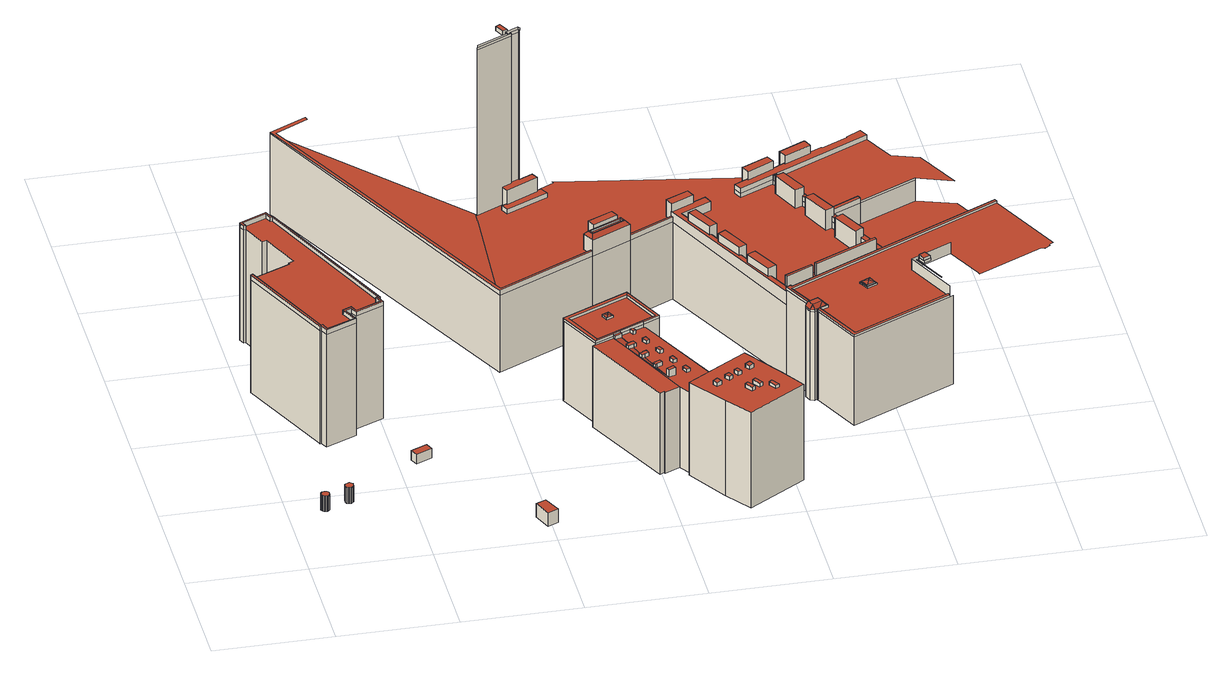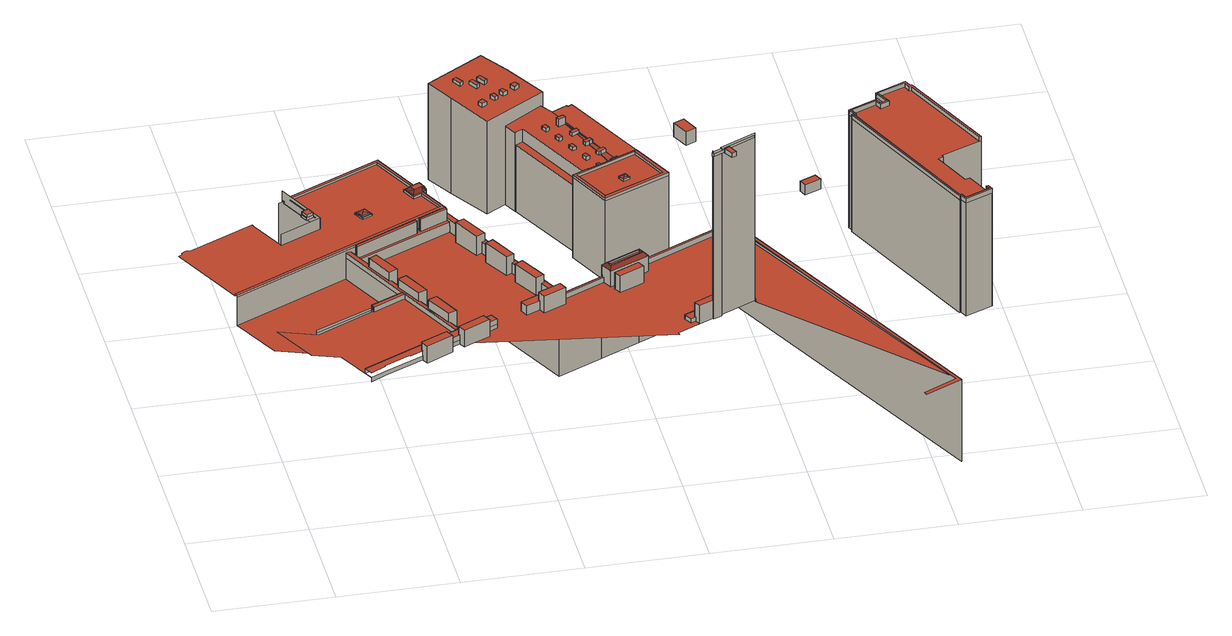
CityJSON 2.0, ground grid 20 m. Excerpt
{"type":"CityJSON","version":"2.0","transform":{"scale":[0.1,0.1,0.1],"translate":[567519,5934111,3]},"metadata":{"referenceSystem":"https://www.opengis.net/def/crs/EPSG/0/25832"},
"CityObjects":{
"building1":{"type":"Building","attributes":{"Grundfläche 2D":"1.516458","Grundhöhe NN":"5.605"},"geometry":[{"type":"Solid","lod":"3","boundaries":[[[[0,1,2,3,4,5,6,7,8,9,10,11,12,13,14,15,16,17,18,19]],[[20,21,5,4]],[[21,22,6,5]],[[22,23,7,6]],[[23,24,8,7]],[[24,25,9,8]],[[25,26,10,9]],[[26,27,11,10]],[[27,28,12,11]],[[28,29,13,12]],[[29,30,14,13]],[[30,31,15,14]],[[31,32,16,15]],[[32,33,17,16]],[[33,34,18,17]],[[34,35,19,18]],[[35,36,0,19]],[[36,37,1,0]],[[38,20,4,3]],[[37,39,2,1]],[[39,38,3,2]],[[33,32,31,30,29,28,27,26,25,24,23,22,21,20,38,39,37,36,35,34]]]],"semantics":{"surfaces":[{"type":"RoofSurface"},{"type":"WallSurface"},{"type":"GroundSurface"}],"values":[[0,1,1,1,1,1,1,1,1,1,1,1,1,1,1,1,1,1,1,1,1,2]]}}]},
"building2":{"type":"Building","attributes":{"Grundfläche 2D":"1.516472","Grundhöhe NN":"5.510"},"geometry":[{"type":"Solid","lod":"3","boundaries":[[[[40,41,42,43,44,45,46,47,48,49,50,51,52,53,54,55,56,57,58,59]],[[60,61,51,50]],[[61,62,52,51]],[[62,63,53,52]],[[63,64,54,53]],[[64,65,55,54]],[[65,66,56,55]],[[66,67,57,56]],[[67,68,58,57]],[[68,69,59,58]],[[69,70,40,59]],[[70,71,41,40]],[[71,72,42,41]],[[72,73,43,42]],[[73,74,44,43]],[[74,75,45,44]],[[75,76,46,45]],[[76,77,47,46]],[[78,60,50,49]],[[77,79,48,47]],[[79,78,49,48]],[[67,66,65,64,63,62,61,60,78,79,77,76,75,74,73,72,71,70,69,68]]]],"semantics":{"surfaces":[{"type":"RoofSurface"},{"type":"WallSurface"},{"type":"GroundSurface"}],"values":[[0,1,1,1,1,1,1,1,1,1,1,1,1,1,1,1,1,1,1,1,1,2]]}}]},
"building3":{"type":"Building","attributes":{"Grundfläche 2D":"299.875300","Grundhöhe NN":"6.596"},"geometry":[{"type":"Solid","lod":"3","boundaries":[[[[80,81,82,83,84,85,86,87,88,89,90,91,92,93,94,95,96,97,98,99,100,101,102,103,104,105,106,107,108,109,110,111,112,113,114,115]],[[116,117,118,119,120,121,122,123,124,125,126,127,128,129,130,131,132,133,134,135,136]],[[126,137,95,94]],[[137,138,139,140,141,99,98,97,96,95]],[[100,99,141,142]],[[142,143,101,100]],[[143,144,102,101]],[[144,145,103,102]],[[145,146,104,103]],[[146,147,105,104]],[[147,148,106,105]],[[148,149,107,106]],[[108,107,149,150]],[[150,151,152,110,109,108]],[[152,153,111,110]],[[154,112,111,153]],[[155,113,112,154]],[[155,156,114,113]],[[156,120,115,114]],[[120,119,80,115]],[[119,118,81,80]],[[117,82,81,118]],[[83,82,117,116]],[[84,83,116,136]],[[136,135,85,84]],[[86,85,135,134]],[[87,86,134,133]],[[133,132,88,87]],[[132,131,89,88]],[[90,89,131,130]],[[91,90,130,129]],[[129,128,92,91]],[[128,127,93,92]],[[127,126,94,93]],[[120,156,157,158]],[[122,121,159,160]],[[121,120,158,159]],[[156,155,161,157]],[[123,122,160,162]],[[125,124,163,164]],[[165,166,167,141,140,139,138,137,168,169]],[[124,123,162,163]],[[137,126,125,164,168]],[[142,141,167,170]],[[143,142,170,171]],[[144,143,171,172]],[[146,145,173,174]],[[148,147,175,176]],[[145,144,172,173]],[[147,146,174,175]],[[149,148,176,177]],[[150,149,177,178]],[[179,152,151,150,178,180]],[[153,152,179,181]],[[154,153,181,182]],[[155,154,182,161]],[[171,170,167,166,165,169,168,164,163,162,160,159,158,157,161,182,181,179,180,178,177,176,175,174,173,172]]]],"semantics":{"surfaces":[{"type":"RoofSurface"},{"type":"WallSurface"},{"type":"GroundSurface"}],"values":[[0,0,1,1,1,1,1,1,1,1,1,1,1,1,1,1,1,1,1,1,1,1,1,1,1,1,1,1,1,1,1,1,1,1,1,1,1,1,1,1,1,1,1,1,1,1,1,1,1,1,1,1,1,1,1,1,2]]}}]},
"building4":{"type":"Building","attributes":{"Grundfläche 2D":"4.047974","Grundhöhe NN":"6.274"},"geometry":[{"type":"Solid","lod":"3","boundaries":[[[[183,184,185,186]],[[187,188,186,185]],[[188,189,183,186]],[[189,190,184,183]],[[190,187,185,184]],[[190,189,188,187]]]],"semantics":{"surfaces":[{"type":"RoofSurface"},{"type":"WallSurface"},{"type":"GroundSurface"}],"values":[[0,1,1,1,1,2]]}}]},
"building5":{"type":"Building","attributes":{"Grundfläche 2D":"6.485072","Grundhöhe NN":"5.438"},"geometry":[{"type":"Solid","lod":"3","boundaries":[[[[191,192,193,194]],[[195,196,194,193]],[[196,197,191,194]],[[197,198,192,191]],[[198,195,193,192]],[[198,197,196,195]]]],"semantics":{"surfaces":[{"type":"RoofSurface"},{"type":"WallSurface"},{"type":"GroundSurface"}],"values":[[0,1,1,1,1,2]]}}]},
"building6":{"type":"Building","attributes":{"Grundfläche 2D":"11841.730945","Grundhöhe NN":"3.777"},"children":["building6-1","building6-2","building6-3","building6-4","building6-5","building6-6","building6-7","building6-8","building6-9","building6-10","building6-11","building6-12","building6-13","building6-14","building6-15","building6-16","building6-17","building6-18","building6-19","building6-20","building6-21","building6-22","building6-23"],"geometry":[{"type":"MultiSurface","lod":"3","boundaries":[[[199,200,201,202,203,204,205]],[[206,207,208,203,202,201,200]],[[209,210,211]],[[206,212,213,214,215,216,217,218,219,220,208,207]],[[221,212,206,200]],[[222,223,215,214,213,224]],[[225,226,227,228]],[[221,200,199,229]],[[230,231,232,233]],[[234,235,236,237]],[[238,239,226,225,240,241]],[[242,234,237,243]],[[244,230,233,245]],[[246,247,248,226,239,238]],[[226,248,249,227]],[[244,245,250,251,252]],[[253,254,255,256,257,248,247,246]],[[235,258,259,236]],[[249,248,257,256,260]],[[261,262,263,256,255,254]],[[264,260,256,263]],[[265,266,243,237,236,259,267,268]],[[269,251,250,270]],[[221,229,271,272]],[[268,267,273,274]],[[258,273,267,259]],[[272,271,275,276]],[[277,276,275,278]],[[279,280,281,282,283,284,285,286,287,288,289,290,291,292,293,294,295,261,254,253,246,238,241,240,209,211,223,222,224,296,297,298,299,300,276,277,301,302,303,304,305,306,307,308,309,310,311,312,313,314,315],[235,234,242,316,317,274,273,258]],[[301,318,319,302]],[[320,321,277,322,323,318,301]],[[307,306,324,325]],[[326,327,309,308]],[[322,277,278,328]],[[327,326,329,330,325,324,331,332,333,334,335,319,318,323,336,337,338,339,340,341,342,343,344,345]],[[306,305,331,324]],[[343,342,311,310]],[[346,347,348,349]],[[347,350,351,348]],[[352,353,354,355]],[[352,356,336,323]],[[357,353,352,323,322,328,358,359]],[[332,304,303,333]],[[356,352,355,360]],[[361,346,349,362]],[[350,357,359,351]],[[363,364,365,366,313,312,339,338,337,336,367]],[[356,368,369,367,336]],[[368,356,360,370]],[[371,361,362,372]],[[373,374,375,376]],[[377,371,372,378]],[[379,377,378,380]],[[379,381,382,383]],[[381,379,380,384]],[[381,385,386,382]],[[332,331,305,304]],[[385,381,384,387]],[[363,388,389,390,391,364]],[[392,393,394,395]],[[389,396,397,390]],[[398,399,400,401]],[[398,289,288,399]],[[402,403,404,405,366,365,364,391,390,397,406,407],[408,409,410,411],[412,413,414,415]],[[416,417,393,392,383,382,386]],[[418,419,420,396,389,388,363,367,369,421,422]],[[423,424,370,360,355,354,376,375]],[[398,401,425,426]],[[406,397,396,420]],[[393,417,427,394]],[[315,314,313,366,405,404,403,428,279]],[[399,288,287,429]],[[420,419,407,406]],[[385,430,416,386]],[[429,287,286,431]],[[432,433,431,434]],[[435,431,433,436]],[[437,438,439,436,433,432]],[[440,441,442,443]],[[418,444,402,407,419]],[[445,446,447,448,439,438,449,443,442,450]],[[448,447,451,435,436,439]],[[283,282,281,280,279,428,452,453,454,441,440,434,431,286,285,284]],[[455,456,457,458]],[[374,459,423,375]],[[454,453,460,461]],[[447,446,462,463]],[[399,429,464,465,400]],[[466,463,462,467,461,460,468,469,470,471,472,473]],[[474,475,476,477]],[[478,479,480,481,430,385,387,482]],[[428,403,402,444,483,473,472,471,470,452]],[[444,418,422,483]],[[474,477,463,466]],[[474,466,473,483,422,421,369,368,484,485,475]],[[451,447,486,487,488,489]],[[353,357,350,347,346,361,371,377,379,395,394,427,490,491,492,493,494,495,496,497,498,499,500,501,502,459,374,373]],[[477,503,504,463]],[[456,505,506,425,401,400,465,507,508,509,510,511,512,513,514,457]],[[515,516,291,290,289,398,426,455,458,517,518,519,520,521,522,523]],[[477,476,524,503]],[[486,447,463,504,525,487]],[[526,527,528,529]],[[416,530,531,490,427,417]],[[532,491,490,531]],[[488,487,525,533,534]],[[535,533,525,504]],[[535,504,503]],[[484,368,370,424]],[[534,536,537,538,539,540,541,520,464,429,431,435,451,489,488]],[[476,475,485,542,543,524]],[[503,544,545,535]],[[503,524,543,544]]],"semantics":{"surfaces":[{"type":"WallSurface"},{"type":"RoofSurface"}],"values":[0,0,1,1,0,0,0,0,0,0,0,0,0,0,0,0,0,0,0,0,0,1,0,0,0,0,0,0,1,0,0,0,0,0,1,0,0,0,0,0,0,0,0,0,0,0,0,0,0,0,0,0,0,0,0,0,0,0,0,0,0,0,0,1,1,1,1,0,0,0,0,0,0,0,0,0,0,1,0,0,1,0,0,0,0,0,1,0,1,0,0,0,0,0,0,0,1,0,1,0,0,1,0,0,0,0,0,0,0,1,1,0,0]}}]},
"building6-1":{"type":"BuildingInstallation","parents":["building6"],"geometry":[{"type":"MultiSurface","lod":"3","boundaries":[[[546,547,548,549]],[[547,546,550,551]],[[551,552,548,547]],[[549,548,552,553]],[[553,550,546,549]]],"semantics":{"surfaces":[{"type":"RoofSurface"},{"type":"WallSurface"}],"values":[0,1,1,1,1]}}]},
"building6-2":{"type":"BuildingInstallation","parents":["building6"],"geometry":[{"type":"MultiSurface","lod":"3","boundaries":[[[262,255,247,239,554,555,556,557,558]],[[558,295,261,262]],[[262,261,254,255]],[[247,255,254,253,246]],[[247,246,238,239]],[[239,238,241,554]],[[242,243,266,556,555,554,241]],[[266,265,557,556]],[[558,557,265,268,274,295]]],"semantics":{"surfaces":[{"type":"RoofSurface"},{"type":"WallSurface"}],"values":[0,1,1,1,1,1,1,1,1]}}]},
"building6-3":{"type":"BuildingInstallation","parents":["building6"],"geometry":[{"type":"MultiSurface","lod":"3","boundaries":[[[559,560,561,562,563,564]]],"semantics":{"surfaces":[{"type":"RoofSurface"}],"values":[0]}}]},
"building6-4":{"type":"BuildingInstallation","parents":["building6"],"geometry":[{"type":"MultiSurface","lod":"3","boundaries":[[[565,566,563,562,567]],[[566,568,569,570,571,564,563]],[[572,573,574,564,571]],[[575,576,577,578]],[[579,567,562,574,573]],[[580,561,577,576]],[[560,578,577,561]],[[575,559,580,576]],[[578,560,559,575]],[[299,298,297,566,565,567]],[[297,296,224,221,272,571,570,569,568,566]],[[573,572,571,272,276]],[[300,299,567,579,573,276]]],"semantics":{"surfaces":[{"type":"RoofSurface"},{"type":"WallSurface"}],"values":[0,0,0,0,0,1,1,1,1,1,1,1,1]}}]},
"building6-5":{"type":"BuildingInstallation","parents":["building6"],"geometry":[{"type":"MultiSurface","lod":"3","boundaries":[[[564,574,562,561,580,559]]],"semantics":{"surfaces":[{"type":"RoofSurface"}],"values":[0]}}]},
"building6-6":{"type":"BuildingInstallation","parents":["building6"],"geometry":[{"type":"MultiSurface","lod":"3","boundaries":[[[581,582,583,584]],[[584,583,585,586]],[[586,587,581,584]],[[582,581,587,588]],[[588,585,583,582]]],"semantics":{"surfaces":[{"type":"RoofSurface"},{"type":"WallSurface"}],"values":[0,1,1,1,1]}}]},
"building6-7":{"type":"BuildingInstallation","parents":["building6"],"geometry":[{"type":"MultiSurface","lod":"3","boundaries":[[[320,589,590,591,321]],[[301,592,300,590,589,320]],[[276,277,321,591]]],"semantics":{"surfaces":[{"type":"RoofSurface"},{"type":"WallSurface"}],"values":[0,1,1]}}]},
"building6-8":{"type":"BuildingInstallation","parents":["building6"],"geometry":[{"type":"MultiSurface","lod":"3","boundaries":[[[593,594,595,596]],[[319,335,596,595,597,302]],[[593,596,335,334]],[[334,333,303,598,594,593]],[[598,597,595,594]]],"semantics":{"surfaces":[{"type":"RoofSurface"},{"type":"WallSurface"}],"values":[0,1,1,1,1]}}]},
"building6-9":{"type":"BuildingInstallation","parents":["building6"],"geometry":[{"type":"MultiSurface","lod":"3","boundaries":[[[599,600,601,602]],[[325,330,602,601,603,307]],[[599,602,330,329]],[[329,326,308,604,600,599]],[[601,600,604,603]]],"semantics":{"surfaces":[{"type":"RoofSurface"},{"type":"WallSurface"}],"values":[0,1,1,1,1]}}]},
"building6-10":{"type":"BuildingInstallation","parents":["building6"],"geometry":[{"type":"MultiSurface","lod":"3","boundaries":[[[605,606,607,608]],[[605,608,345,344]],[[327,345,608,607,609,309]],[[344,343,310,610,606,605]],[[607,606,610,609]]],"semantics":{"surfaces":[{"type":"RoofSurface"},{"type":"WallSurface"}],"values":[0,1,1,1,1]}}]},
"building6-11":{"type":"BuildingInstallation","parents":["building6"],"geometry":[{"type":"MultiSurface","lod":"3","boundaries":[[[611,612,613,614]],[[342,341,614,613,615,311]],[[614,341,340,611]],[[340,339,312,616,612,611]],[[613,612,616,615]]],"semantics":{"surfaces":[{"type":"RoofSurface"},{"type":"WallSurface"}],"values":[0,1,1,1,1]}}]},
"building6-12":{"type":"BuildingInstallation","parents":["building6"],"geometry":[{"type":"MultiSurface","lod":"3","boundaries":[[[617,618,619,620,621,622,623,383,392,624,625,376,354,626]],[[627,628,629,630,631]],[[626,632,633,629]],[[629,628,618,617,626]],[[629,633,630]],[[634,630,633,632]],[[630,634,635,636,631]],[[637,631,636,635]],[[637,622,621,627,631]],[[627,621,620]],[[628,619,618]],[[627,620,619,628]],[[357,350,632,626]],[[373,376,625,638]],[[353,357,626,354]],[[350,347,634,632]],[[347,346,635,634]],[[346,361,637,635]],[[361,371,622,637]],[[377,379,383,623]],[[371,377,623,622]],[[392,395,639,624]],[[639,638,625,624]]],"semantics":{"surfaces":[{"type":"RoofSurface"},{"type":"WallSurface"}],"values":[0,0,0,0,0,0,0,0,0,0,0,0,1,1,1,1,1,1,1,1,1,1,1]}}]},
"building6-13":{"type":"BuildingInstallation","parents":["building6"],"geometry":[{"type":"MultiSurface","lod":"3","boundaries":[[[640,641,642,643]],[[641,640,415,414]],[[642,641,414,413]],[[643,642,413,412]],[[640,643,412,415]]],"semantics":{"surfaces":[{"type":"RoofSurface"},{"type":"WallSurface"}],"values":[0,1,1,1,1]}}]},
"building6-14":{"type":"BuildingInstallation","parents":["building6"],"geometry":[{"type":"MultiSurface","lod":"3","boundaries":[[[644,645,646,647],[648,649,650,651]],[[644,647,652,653]],[[645,644,653,654]],[[646,645,654,655]],[[647,646,655,652]]],"semantics":{"surfaces":[{"type":"RoofSurface"},{"type":"WallSurface"}],"values":[0,1,1,1,1]}}]},
"building6-15":{"type":"BuildingInstallation","parents":["building6"],"geometry":[{"type":"MultiSurface","lod":"3","boundaries":[[[656,657,658]],[[658,657,659]],[[660,657,656]],[[659,657,660]],[[656,658,650,649]],[[660,656,649,648]],[[659,660,648,651]],[[659,651,650,658]]],"semantics":{"surfaces":[{"type":"RoofSurface"},{"type":"WallSurface"}],"values":[0,0,0,0,1,1,1,1]}}]},
"building6-16":{"type":"BuildingInstallation","parents":["building6"],"geometry":[{"type":"MultiSurface","lod":"3","boundaries":[[[661,662,663,664]],[[662,661,408,411]],[[663,662,411,410]],[[664,663,410,409]],[[661,664,409,408]]],"semantics":{"surfaces":[{"type":"RoofSurface"},{"type":"WallSurface"}],"values":[0,1,1,1,1]}}]},
"building6-17":{"type":"BuildingInstallation","parents":["building6"],"geometry":[{"type":"MultiSurface","lod":"3","boundaries":[[[665,666,667,668,669,670]],[[671,292,672,668,667]],[[290,426,425,506,670,669,668,672]],[[291,671,667,666,665,505,456,455]],[[665,670,506,505]]],"semantics":{"surfaces":[{"type":"RoofSurface"},{"type":"WallSurface"}],"values":[0,1,1,1,1]}}]},
"building6-18":{"type":"BuildingInstallation","parents":["building6"],"geometry":[{"type":"MultiSurface","lod":"3","boundaries":[[[673,674,675,676,677,678]],[[285,679,676,675,674,437,432,434]],[[677,676,679,680]],[[449,673,678,677,680,284,440,443]],[[437,674,673,449,438]]],"semantics":{"surfaces":[{"type":"RoofSurface"},{"type":"WallSurface"}],"values":[0,1,1,1,1]}}]},
"building6-19":{"type":"BuildingInstallation","parents":["building6"],"geometry":[{"type":"MultiSurface","lod":"3","boundaries":[[[681,682,683,684,685,686]],[[686,685,450,442,441,283,687,681]],[[682,681,687,688]],[[467,684,683,682,688,282,454,461]],[[446,445,450,685,684,467,462]]],"semantics":{"surfaces":[{"type":"RoofSurface"},{"type":"WallSurface"}],"values":[0,1,1,1,1]}}]},
"building6-20":{"type":"BuildingInstallation","parents":["building6"],"geometry":[{"type":"MultiSurface","lod":"3","boundaries":[[[689,690,691,692,693,694]],[[281,695,692,691,690,468,460,453]],[[693,692,695,696]],[[470,469,689,694,693,696,280,452]],[[689,469,468,690]]],"semantics":{"surfaces":[{"type":"RoofSurface"},{"type":"WallSurface"}],"values":[0,1,1,1,1]}}]},
"building6-21":{"type":"BuildingInstallation","parents":["building6"],"geometry":[{"type":"MultiSurface","lod":"3","boundaries":[[[697,698,699,700,701,702,703]],[[699,698,697,704,705,706]],[[516,458,457,514,701,700,699,706]],[[515,704,697,703,702,513,512,517]],[[702,701,514,513]]],"semantics":{"surfaces":[{"type":"RoofSurface"},{"type":"WallSurface"}],"values":[0,1,1,1,1]}}]},
"building6-22":{"type":"BuildingInstallation","parents":["building6"],"geometry":[{"type":"MultiSurface","lod":"3","boundaries":[[[707,708,709,710],[711,712,713,714]],[[710,709,715,716]],[[707,710,716,717]],[[708,707,717,718]],[[709,708,718,715]]],"semantics":{"surfaces":[{"type":"RoofSurface"},{"type":"WallSurface"}],"values":[0,1,1,1,1]}}]},
"building6-23":{"type":"BuildingInstallation","parents":["building6"],"geometry":[{"type":"MultiSurface","lod":"3","boundaries":[[[719,720,721,722]],[[722,721,714,713]],[[719,722,713,712]],[[720,719,712,711]],[[721,720,711,714]]],"semantics":{"surfaces":[{"type":"RoofSurface"},{"type":"WallSurface"}],"values":[0,1,1,1,1]}}]},
"building7":{"type":"Building","attributes":{"Grundfläche 2D":"104.600592","Grundhöhe NN":"5.716"},"children":["building7-1","building7-2"],"geometry":[{"type":"MultiSurface","lod":"3","boundaries":[[[723,724,725,726,727,728]],[[729,730,731,732,733,734,735,736,737,738,739,740]],[[736,726,725,738,737]],[[735,741,728,727]],[[741,729,723,728]],[[738,725,724,740,739]],[[741,735,742,743]],[[729,741,743,744]],[[730,729,744,745]],[[731,730,745,746]],[[732,731,746,747]],[[733,732,747,748]],[[734,733,748,749]],[[735,734,749,742]],[[745,744,743,742,749,748,747,746]]],"semantics":{"surfaces":[{"type":"RoofSurface"},{"type":"WallSurface"},{"type":"GroundSurface"}],"values":[0,0,1,1,1,1,1,1,1,1,1,1,1,1,2]}}]},
"building7-1":{"type":"BuildingInstallation","parents":["building7"],"geometry":[{"type":"MultiSurface","lod":"3","boundaries":[[[724,723,750,751,752,753,754,727,726,755]],[[729,730,750,723]],[[730,731,751,750]],[[731,732,752,751]],[[753,752,732,733]],[[733,734,754,753]],[[734,735,727,754]],[[755,726,736,756]],[[756,740,724,755]]],"semantics":{"surfaces":[{"type":"RoofSurface"},{"type":"WallSurface"}],"values":[0,1,1,1,1,1,1,1,1]}}]},
"building7-2":{"type":"BuildingInstallation","parents":["building7"],"geometry":[{"type":"MultiSurface","lod":"3","boundaries":[[[757,758,759]],[[759,758,760]],[[761,758,757]],[[760,758,761]],[[762,763,757,759]],[[763,764,761,757]],[[764,765,760,761]],[[765,762,759,760]]],"semantics":{"surfaces":[{"type":"RoofSurface"},{"type":"WallSurface"}],"values":[0,0,0,0,1,1,1,1]}}]},
"building8":{"type":"Building","attributes":{"Grundfläche 2D":"384.480767","Grundhöhe NN":"5.324"},"children":["building8-1","building8-2","building8-3","building8-4","building8-5","building8-6","building8-7","building8-8","building8-9","building8-10","building8-11","building8-12","building8-13","building8-14","building8-15","building8-16","building8-17"],"geometry":[{"type":"MultiSurface","lod":"3","boundaries":[[[766,767,766,768]],[[769,770,771,772,771,770,769,773,774,768,774,775]],[[767,766,774,773,769,770,771,772,776]],[[777,778,779,780,781,782,783,784,785,772,771,770,769,775,774,768,766,767,786,776,787,788]],[[776,786,767]],[[789,787,776,790,791,792,793]],[[794,795,796,797,798,799]],[[800,801,802,803]],[[801,800,804,805]],[[802,801,805,806]],[[781,802,806,807,782]],[[783,782,807,808]],[[772,785,784,783,808,809]],[[776,772,809,810]],[[811,791,790,776,810,812]],[[792,791,811,813]],[[793,792,813,814]],[[789,793,814,815]],[[787,789,815,816]],[[788,787,816,817]],[[778,777,818,819]],[[780,779,778,819,804,800,803]],[[780,803,802,781]],[[788,817,820,797,796,821,818,777]],[[798,797,820,822]],[[799,798,822,823]],[[794,799,823,824]],[[796,795,825,821]],[[795,794,824,825]],[[805,804,819,818,821,825,824,823,822,820,817,816,815,814,813,811,812,810,809,808,807,806]]],"semantics":{"surfaces":[{"type":"RoofSurface"},{"type":"WallSurface"},{"type":"GroundSurface"}],"values":[0,0,0,0,0,0,0,0,1,1,1,1,1,1,1,1,1,1,1,1,1,1,1,1,1,1,1,1,1,2]}}]},
"building8-1":{"type":"BuildingInstallation","parents":["building8"],"geometry":[{"type":"MultiSurface","lod":"3","boundaries":[[[826,827,828,829,830]],[[767,786,827,826]],[[786,831,828,827]],[[831,832,829,828]],[[832,833,830,829]],[[830,833,767,826]]],"semantics":{"surfaces":[{"type":"RoofSurface"},{"type":"WallSurface"}],"values":[0,1,1,1,1,1]}}]},
"building8-2":{"type":"BuildingInstallation","parents":["building8"],"geometry":[{"type":"MultiSurface","lod":"3","boundaries":[[[834,835,836,837,838,839]],[[840,841,835,834]],[[835,841,769,836]],[[769,842,837,836]],[[842,843,838,837]],[[838,843,770,839]],[[834,839,770,840]]],"semantics":{"surfaces":[{"type":"RoofSurface"},{"type":"WallSurface"}],"values":[0,1,1,1,1,1,1]}}]},
"building8-3":{"type":"BuildingInstallation","parents":["building8"],"geometry":[{"type":"MultiSurface","lod":"3","boundaries":[[[844,845,846,847]],[[848,846,845,776]],[[848,771,847,846]],[[771,772,844,847]],[[772,776,845,844]]],"semantics":{"surfaces":[{"type":"RoofSurface"},{"type":"WallSurface"}],"values":[0,1,1,1,1]}}]},
"building8-4":{"type":"BuildingInstallation","parents":["building8"],"geometry":[{"type":"MultiSurface","lod":"3","boundaries":[[[849,850,851,852]],[[852,851,853,854]],[[849,852,854,855]],[[850,849,855,856]],[[851,850,856,853]]],"semantics":{"surfaces":[{"type":"RoofSurface"},{"type":"WallSurface"}],"values":[0,1,1,1,1]}}]},
"building8-5":{"type":"BuildingInstallation","parents":["building8"],"geometry":[{"type":"MultiSurface","lod":"3","boundaries":[[[857,858,859,860]],[[860,859,861,862]],[[857,860,862,863]],[[858,857,863,864]],[[859,858,864,861]]],"semantics":{"surfaces":[{"type":"RoofSurface"},{"type":"WallSurface"}],"values":[0,1,1,1,1]}}]},
"building8-6":{"type":"BuildingInstallation","parents":["building8"],"geometry":[{"type":"MultiSurface","lod":"3","boundaries":[[[865,866,867,868]],[[867,866,784,785]],[[785,869,868,867]],[[865,868,869,870]],[[870,784,866,865]]],"semantics":{"surfaces":[{"type":"RoofSurface"},{"type":"WallSurface"}],"values":[0,1,1,1,1]}}]},
"building8-7":{"type":"BuildingInstallation","parents":["building8"],"geometry":[{"type":"MultiSurface","lod":"3","boundaries":[[[871,872,873,874,875]],[[876,877,878,873,872,871]],[[878,879,874,873]],[[875,874,879,880]],[[880,876,871,875]]],"semantics":{"surfaces":[{"type":"RoofSurface"},{"type":"WallSurface"}],"values":[0,1,1,1,1]}}]},
"building8-8":{"type":"BuildingInstallation","parents":["building8"],"geometry":[{"type":"MultiSurface","lod":"3","boundaries":[[[881,882,883,884,885,886,887]],[[883,882,888,889]],[[884,883,889,774]],[[885,884,774,890]],[[886,885,890,891]],[[887,886,891,775]],[[881,887,775,773]],[[882,881,773,888]]],"semantics":{"surfaces":[{"type":"RoofSurface"},{"type":"WallSurface"}],"values":[0,1,1,1,1,1,1,1]}}]},
"building8-9":{"type":"BuildingInstallation","parents":["building8"],"geometry":[{"type":"MultiSurface","lod":"3","boundaries":[[[892,893,894,895]],[[895,894,896,897]],[[897,898,892,895]],[[898,899,893,892]],[[894,893,899,896]]],"semantics":{"surfaces":[{"type":"RoofSurface"},{"type":"WallSurface"}],"values":[0,1,1,1,1]}}]},
"building8-10":{"type":"BuildingInstallation","parents":["building8"],"geometry":[{"type":"MultiSurface","lod":"3","boundaries":[[[900,901,902,903,904,905]],[[902,901,906,766]],[[903,902,766,907]],[[904,903,907,908]],[[909,900,905,904,908,768]],[[901,900,909,906]]],"semantics":{"surfaces":[{"type":"RoofSurface"},{"type":"WallSurface"}],"values":[0,1,1,1,1,1]}}]},
"building8-11":{"type":"BuildingInstallation","parents":["building8"],"geometry":[{"type":"MultiSurface","lod":"3","boundaries":[[[910,911,912,913]],[[913,912,914,915]],[[915,916,910,913]],[[911,910,916,917]],[[917,914,912,911]]],"semantics":{"surfaces":[{"type":"RoofSurface"},{"type":"WallSurface"}],"values":[0,1,1,1,1]}}]},
"building8-12":{"type":"BuildingInstallation","parents":["building8"],"geometry":[{"type":"MultiSurface","lod":"3","boundaries":[[[918,919,920,921]],[[922,923,921,920]],[[918,921,923,924]],[[918,924,925,919]],[[925,922,920,919]]],"semantics":{"surfaces":[{"type":"RoofSurface"},{"type":"WallSurface"}],"values":[0,1,1,1,1]}}]},
"building8-13":{"type":"BuildingInstallation","parents":["building8"],"geometry":[{"type":"MultiSurface","lod":"3","boundaries":[[[926,927,928,929]],[[930,931,929,928]],[[931,932,926,929]],[[927,926,932,933]],[[928,927,933,930]]],"semantics":{"surfaces":[{"type":"RoofSurface"},{"type":"WallSurface"}],"values":[0,1,1,1,1]}}]},
"building8-14":{"type":"BuildingInstallation","parents":["building8"],"geometry":[{"type":"MultiSurface","lod":"3","boundaries":[[[934,935,936,937]],[[937,936,938,939]],[[934,937,939,940]],[[935,934,940,941]],[[936,935,941,938]]],"semantics":{"surfaces":[{"type":"RoofSurface"},{"type":"WallSurface"}],"values":[0,1,1,1,1]}}]},
"building8-15":{"type":"BuildingInstallation","parents":["building8"],"geometry":[{"type":"MultiSurface","lod":"3","boundaries":[[[942,943,944,945]],[[946,947,945,944]],[[942,945,947,948]],[[948,949,943,942]],[[944,943,949,946]]],"semantics":{"surfaces":[{"type":"RoofSurface"},{"type":"WallSurface"}],"values":[0,1,1,1,1]}}]},
"building8-16":{"type":"BuildingInstallation","parents":["building8"],"geometry":[{"type":"MultiSurface","lod":"3","boundaries":[[[950,951,952,953]],[[953,952,954,955]],[[955,956,950,953]],[[951,950,956,957]],[[957,954,952,951]]],"semantics":{"surfaces":[{"type":"RoofSurface"},{"type":"WallSurface"}],"values":[0,1,1,1,1]}}]},
"building8-17":{"type":"BuildingInstallation","parents":["building8"],"geometry":[{"type":"MultiSurface","lod":"3","boundaries":[[[958,959,960,961]],[[961,960,962,963]],[[958,961,963,964]],[[959,958,964,965]],[[960,959,965,962]]],"semantics":{"surfaces":[{"type":"RoofSurface"},{"type":"WallSurface"}],"values":[0,1,1,1,1]}}]}
},
"vertices":[
[61,142,55],[59,144,55],[57,144,55],[55,144,55],[53,144,55],[51,143,55],[49,141,55],[49,139,55],[48,137,55],[49,135,55],[50,133,55],[52,131,55],[54,131,55],[56,131,55],[58,131,55],[60,132,55],[62,134,55],[62,136,55],[62,138,55],[62,140,55],[53,144,26],[51,143,26],[49,141,26],[49,139,26],[48,137,26],[49,135,26],[50,133,26],[52,131,26],[54,131,26],[56,131,26],[58,131,26],[60,132,26],[62,134,26],[62,136,26],[62,138,26],[62,140,26],[61,142,26],[59,144,26],[55,144,26],[57,144,26],
[100,147,55],[102,149,55],[104,150,55],[104,152,55],[104,155,55],[104,157,55],[103,158,55],[101,160,55],[99,161,55],[97,161,55],[95,160,55],[93,159,55],[91,157,55],[91,155,55],[91,153,55],[91,151,55],[92,149,55],[94,148,55],[96,147,55],[98,147,55],[95,160,25],[93,159,25],[91,157,25],[91,155,25],[91,153,25],[91,151,25],[92,149,25],[94,148,25],[96,147,25],[98,147,25],[100,147,25],[102,149,25],[104,150,25],[104,152,25],[104,155,25],[104,157,25],[103,158,25],[101,160,25],[97,161,25],[99,161,25],
[28,629,255],[69,647,255],[74,636,255],[77,637,255],[191,376,255],[187,374,255],[192,362,255],[149,344,255],[144,356,255],[129,349,255],[141,322,255],[94,302,255],[89,315,255],[86,314,255],[12,481,255],[9,479,255],[81,317,255],[81,316,255],[83,312,255],[84,310,255],[86,311,255],[92,298,255],[144,321,255],[133,346,255],[143,351,255],[148,340,255],[196,361,255],[191,373,255],[194,374,255],[79,638,255],[78,640,255],[76,639,255],[70,652,255],[24,631,255],[28,621,255],[31,622,255],[77,637,247],[74,636,247],[69,647,247],[28,629,247],[31,622,247],[49,581,247],[57,584,247],[86,517,247],[77,513,247],[78,509,247],[12,481,247],[86,314,247],[89,315,247],[94,302,247],[141,322,247],[129,349,247],[144,356,247],[149,344,247],[192,362,247],[187,374,247],[191,376,247],[9,479,247],[81,317,247],[81,316,247],[83,312,247],[84,310,247],[86,311,247],[92,298,247],[144,321,247],[133,346,247],[143,351,247],[148,340,247],[196,361,247],[191,373,247],[194,374,247],[79,638,247],[78,640,247],[76,639,247],[70,652,247],[24,631,247],[28,621,247],[28,621,36],[31,622,36],[49,581,36],[57,584,36],[24,631,36],[86,517,36],[77,513,36],[78,509,36],[81,316,36],[83,312,36],[84,310,36],[9,479,36],[81,317,36],[86,311,36],[92,298,36],[144,321,36],[133,346,36],[143,351,36],[148,340,36],[196,361,36],[191,373,36],[194,374,36],[78,640,36],[79,638,36],[76,639,36],[70,652,36],
[248,237,51],[242,250,51],[215,238,51],[221,225,51],[215,238,33],[221,225,33],[248,237,33],[242,250,33],
[388,19,49],[406,27,49],[392,57,49],[375,49,49],[392,57,24],[375,49,24],[388,19,24],[406,27,24],
[412,496,8],[412,496,152],[410,500,152],[159,1014,159],[156,1020,159],[156,1020,8],[410,500,8],[412,496,161],[410,500,161],[156,1020,161],[423,726,157],[172,1000,159],[411,511,153],[579,577,161],[577,581,161],[417,503,161],[415,502,161],[172,1000,161],[164,1015,161],[164,1016,161],[221,1045,161],[219,1051,161],[579,577,152],[417,503,152],[415,502,152],[577,581,152],[425,722,466],[486,752,465],[486,752,470],[425,722,470],[579,577,8],[480,754,465],[427,729,466],[427,729,470],[480,754,470],[466,730,157],[472,717,157],[472,717,165],[466,730,165],[486,752,157],[486,752,191],[425,722,157],[469,744,157],[474,734,157],[474,734,165],[478,758,465],[478,758,470],[485,755,157],[485,755,191],[485,755,465],[485,755,470],[500,768,470],[500,768,465],[489,763,465],[492,758,157],[499,761,157],[499,761,191],[499,761,465],[492,758,465],[543,751,157],[543,751,165],[499,761,470],[500,759,157],[500,759,191],[500,759,465],[500,759,470],[529,759,165],[475,732,165],[536,765,165],[528,761,165],[502,765,465],[502,765,470],[579,576,8],[579,576,152],[536,765,157],[528,761,157],[646,609,8],[646,609,152],[723,647,152],[723,647,8],[1010,489,146],[997,516,146],[975,563,148],[965,584,148],[943,631,150],[932,653,150],[910,700,151],[900,721,152],[900,722,152],[842,694,152],[835,708,152],[858,719,152],[903,741,152],[881,744,153],[560,793,157],[562,789,157],[523,770,157],[577,582,152],[569,597,153],[574,600,153],[636,630,153],[644,613,152],[721,651,152],[721,652,152],[759,670,152],[782,681,152],[788,667,152],[736,642,152],[746,622,151],[769,574,150],[779,553,150],[802,506,148],[812,484,148],[835,437,146],[848,410,146],[850,411,146],[1009,488,146],[475,732,157],[529,759,157],[721,651,169],[721,652,169],[721,651,161],[723,647,161],[849,387,145],[849,387,169],[736,642,169],[746,622,169],[769,574,169],[779,553,169],[849,387,8],[766,573,169],[742,620,169],[788,667,169],[782,681,169],[759,670,169],[760,668,169],[722,650,169],[857,391,169],[853,399,169],[851,405,169],[835,437,169],[831,435,169],[807,482,169],[812,484,169],[802,506,169],[799,504,169],[775,551,169],[873,316,173],[868,327,173],[868,327,8],[873,316,8],[870,332,173],[870,332,8],[849,387,173],[873,337,173],[873,337,177],[849,387,177],[857,391,173],[874,334,173],[873,337,8],[874,334,8],[857,391,177],[879,313,173],[879,313,8],[853,399,145],[853,399,165],[851,405,165],[848,410,165],[857,391,145],[859,388,173],[859,388,145],[859,388,177],[883,315,173],[883,315,8],[878,339,173],[857,381,173],[857,381,177],[878,339,177],[884,313,173],[884,313,8],[885,314,173],[885,314,8],[885,313,173],[885,313,177],[885,314,177],[885,313,8],[925,229,173],[925,229,177],[925,229,8],[855,400,145],[899,422,145],[899,422,165],[855,400,165],[889,316,177],[928,236,177],[928,236,173],[889,316,173],[903,413,145],[903,413,165],[835,708,160],[842,694,160],[842,694,169],[835,708,169],[1016,475,165],[1010,489,165],[1009,488,165],[850,411,165],[971,446,165],[968,452,165],[905,432,165],[1012,484,165],[1014,479,165],[907,427,165],[900,424,165],[854,401,165],[852,406,165],[898,428,165],[1096,311,177],[1094,316,177],[1016,475,145],[968,452,145],[971,446,145],[905,411,145],[1020,467,145],[1225,562,177],[1223,567,177],[858,719,169],[858,719,160],[1094,316,173],[1010,489,160],[900,722,160],[1096,311,173],[900,721,160],[910,700,169],[900,721,169],[910,700,160],[906,724,160],[906,724,169],[912,701,169],[919,686,169],[938,656,169],[932,653,160],[943,631,160],[943,631,169],[932,653,169],[1016,475,160],[953,616,169],[958,605,169],[962,607,169],[949,634,169],[935,655,169],[945,632,169],[962,607,160],[997,516,160],[975,563,160],[965,584,160],[903,741,160],[903,741,169],[924,752,169],[924,752,160],[1225,562,173],[975,563,169],[965,584,169],[959,603,169],[966,601,169],[1068,805,160],[1068,805,169],[1028,471,169],[968,586,169],[978,564,169],[1001,517,169],[997,516,169],[1010,489,169],[1016,475,169],[1020,467,169],[1028,471,160],[1028,471,121],[966,601,121],[966,601,160],[1100,313,8],[1102,314,8],[1102,314,173],[1100,313,173],[1096,311,8],[1020,467,160],[1223,567,173],[1223,567,121],[963,607,169],[1017,634,169],[1017,634,160],[963,607,160],[1054,400,173],[1124,434,173],[1154,371,173],[1156,366,173],[1266,420,173],[1272,418,173],[1272,420,173],[1275,419,173],[1281,424,173],[1280,426,173],[1282,428,173],[1288,432,173],[1286,435,173],[1020,627,160],[1020,627,169],[904,739,169],[859,716,169],[1061,819,169],[1036,806,169],[1037,804,169],[992,782,169],[991,784,169],[969,774,169],[970,771,169],[925,749,169],[969,774,152],[924,752,152],[969,774,160],[991,784,160],[1036,806,160],[1061,819,160],[1061,819,152],[1036,806,152],[991,784,152],[1020,627,121],[1018,632,169],[1061,397,194],[1089,339,194],[1089,339,193],[1061,397,193],[1096,311,194],[1054,400,194],[1124,434,194],[1018,632,164],[1018,632,160],[1020,627,164],[1116,680,160],[1117,681,160],[1178,659,160],[1140,737,160],[1095,752,160],[1062,819,160],[1181,653,121],[1118,674,121],[1118,674,160],[1118,674,164],
[473,777,473],[465,773,473],[473,757,473],[481,761,473],[473,777,465],[465,773,465],[473,757,465],[481,761,465],
[469,744,191],[474,734,191],[475,732,191],[529,759,191],[523,770,191],
[582,587,188],[579,594,188],[632,619,188],[634,623,188],[576,595,188],[581,584,188],
[574,600,182],[569,597,182],[636,630,182],[577,582,182],[577,581,182],[579,577,182],[579,576,182],[642,606,182],[646,609,182],[639,612,188],[582,587,185],[636,613,185],[632,619,185],[579,594,185],[638,625,182],[636,613,188],
[589,616,184],[631,637,184],[625,649,184],[583,629,184],[625,649,153],[583,629,153],[589,616,153],[631,637,153],
[719,650,161],[644,613,161],[646,609,161],[719,650,152],
[760,668,184],[754,682,184],[716,664,184],[722,650,184],[716,664,153],[754,682,153],
[766,573,184],[779,580,184],[755,627,184],[742,620,184],[755,627,151],[779,580,150],
[799,504,184],[812,511,184],[788,558,184],[775,551,184],[788,558,150],[812,511,148],
[831,435,184],[845,442,184],[821,489,184],[807,482,184],[821,489,148],[845,442,146],
[879,336,177],[891,342,177],[898,328,177],[900,323,177],[888,318,177],[883,315,177],[884,313,177],[903,322,177],[892,346,177],[874,334,177],[894,326,184],[889,336,184],[876,330,184],[872,329,184],[877,318,184],[870,332,177],[870,331,178],[868,327,177],[873,316,177],[877,318,183],[879,313,177],[892,346,173],[903,322,173],
[898,428,187],[852,406,187],[854,401,187],[900,424,187],
[975,362,176],[992,370,176],[983,387,176],[966,379,176],[989,371,176],[975,365,176],[969,378,176],[983,385,176],[966,379,173],[975,362,173],[992,370,173],[983,387,173],
[975,365,178],[979,375,180],[969,378,178],[983,385,178],[989,371,178],
[905,432,187],[907,427,187],[1014,479,187],[1012,484,187],
[904,739,184],[903,741,184],[897,752,184],[852,730,184],[858,719,184],[859,716,184],[897,752,153],[852,730,153],
[935,655,185],[912,701,185],[910,700,185],[898,695,185],[920,648,185],[932,653,185],[898,695,151],[920,648,150],
[931,626,185],[954,579,185],[965,584,185],[968,586,185],[945,632,185],[943,631,185],[931,626,150],[954,579,148],
[1001,517,185],[978,564,185],[975,563,185],[964,557,185],[987,510,185],[997,516,185],[964,557,148],[987,510,146],
[964,785,184],[963,785,184],[919,763,184],[924,752,184],[925,749,184],[970,771,184],[969,774,184],[964,785,153],[963,785,153],[919,763,153],
[1082,390,198],[1076,402,198],[1064,396,198],[1070,384,198],[1075,401,198],[1081,390,198],[1070,385,198],[1065,396,198],[1064,396,193],[1070,384,193],[1082,390,193],[1076,402,193],
[1081,390,203],[1075,401,203],[1065,396,203],[1070,385,203],
[523,291,181],[526,296,181],[495,364,181],[598,411,181],[600,419,181],[487,367,181],[523,291,176],[554,305,176],[566,311,176],[608,330,176],[608,329,176],[636,342,176],[600,419,176],[598,411,176],[499,366,176],[495,364,176],[500,353,176],[526,296,176],[487,367,176],[600,419,27],[487,367,27],[523,291,27],[554,305,27],[566,311,27],[608,330,27],[608,329,27],[636,342,27],
[554,305,181],[566,311,181],[608,330,181],[608,329,181],[636,342,181],[629,343,181],[629,343,176],
[549,365,180],[557,362,181],[560,370,180],[565,359,180],[554,354,180],[560,370,176],[549,365,176],[554,354,176],[565,359,176],
[603,208,173],[613,182,173],[601,215,173],[580,273,172],[577,280,172],[568,306,172],[566,311,172],[589,247,172],[591,241,172],[589,248,172],[554,305,173],[706,164,170],[695,187,170],[694,186,170],[681,180,171],[610,330,171],[608,329,171],[608,330,171],[588,321,171],[583,319,172],[613,181,173],[626,144,173],[640,123,173],[600,132,174],[523,291,174],[517,288,174],[592,131,174],[599,135,174],[809,67,202],[782,114,200],[739,185,196],[636,120,196],[679,50,200],[711,5,202],[694,186,147],[622,335,147],[610,330,147],[681,180,147],[694,186,23],[622,335,23],[610,330,23],[608,329,23],[608,330,23],[566,311,23],[554,305,23],[517,288,23],[523,291,23],[592,131,23],[599,135,23],[600,132,23],[626,144,23],[640,123,23],[706,164,23],[695,187,23],[636,120,23],[739,185,23],[679,50,23],[711,5,23],[809,67,23],[782,114,23],
[613,182,186],[613,181,186],[616,176,186],[628,181,186],[625,188,186],[616,176,173],[628,181,172],[625,188,172],
[568,275,179],[571,269,179],[580,273,179],[584,275,179],[581,281,179],[577,280,179],[568,275,173],[571,269,173],[584,275,172],[581,281,172],
[566,311,179],[554,305,179],[556,300,179],[568,306,179],[556,300,173],
[646,185,178],[652,188,178],[647,197,178],[642,194,178],[647,197,171],[642,194,172],[646,185,172],[652,188,171],
[631,216,178],[637,219,178],[633,228,178],[627,225,178],[633,228,171],[627,225,172],[631,216,172],[637,219,171],
[592,313,178],[588,321,178],[583,319,178],[587,310,178],[587,310,172],[592,313,171],
[618,259,178],[613,257,178],[612,257,178],[616,248,178],[622,250,178],[618,259,171],[613,257,172],[612,257,172],[616,248,172],[622,250,171],
[589,247,179],[583,245,179],[586,238,179],[591,241,179],[598,244,179],[595,251,179],[589,248,179],[583,245,173],[586,238,173],[598,244,172],[595,251,172],
[602,279,178],[607,282,178],[603,291,178],[597,288,178],[603,291,171],[597,288,172],[602,279,172],[607,282,171],
[598,213,179],[601,207,179],[603,208,179],[613,213,179],[610,219,179],[601,215,179],[601,207,173],[613,213,172],[610,219,172],[598,213,173],
[718,81,207],[726,68,207],[732,72,207],[723,85,207],[732,72,200],[723,85,199],[718,81,199],[726,68,200],
[739,146,205],[731,141,205],[736,133,205],[744,138,205],[736,133,198],[744,138,198],[739,146,198],[731,141,198],
[700,121,205],[693,117,205],[699,109,205],[705,113,205],[699,109,198],[705,113,198],[700,121,198],[693,117,198],
[716,131,205],[710,128,205],[715,120,205],[721,123,205],[715,120,198],[721,123,198],[716,131,198],[710,128,198],
[761,83,207],[756,79,207],[764,66,207],[770,69,207],[764,66,201],[770,69,201],[761,83,200],[756,79,200],
[732,90,207],[740,77,207],[746,80,207],[737,94,207],[746,80,200],[737,94,199],[732,90,199],[740,77,200],
[671,103,205],[676,95,205],[684,100,205],[679,109,205],[684,100,198],[679,109,198],[671,103,198],[676,95,198]
]}
